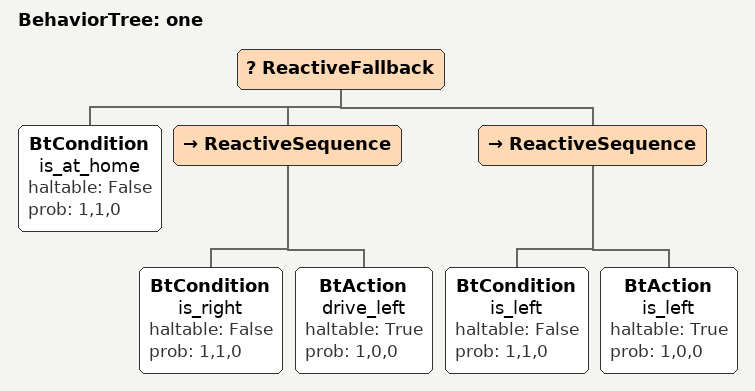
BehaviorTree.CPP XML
<root BTCPP_format="4">
    <BehaviorTree ID="one">
        <ReactiveFallback>
            <BtCondition name="is_at_home" haltable="False" prob="1,1,0"/>
            <ReactiveSequence>
                <BtCondition name="is_right" haltable="False" prob="1,1,0"/>
                <BtAction name="drive_left" haltable="True" prob="1,0,0"/>
            </ReactiveSequence>
            <ReactiveSequence>
                <BtCondition name="is_left" haltable="False" prob="1,1,0"/>
                <BtAction name="is_left" haltable="True" prob="1,0,0"/>
            </ReactiveSequence>
        </ReactiveFallback>
    </BehaviorTree>
</root>
